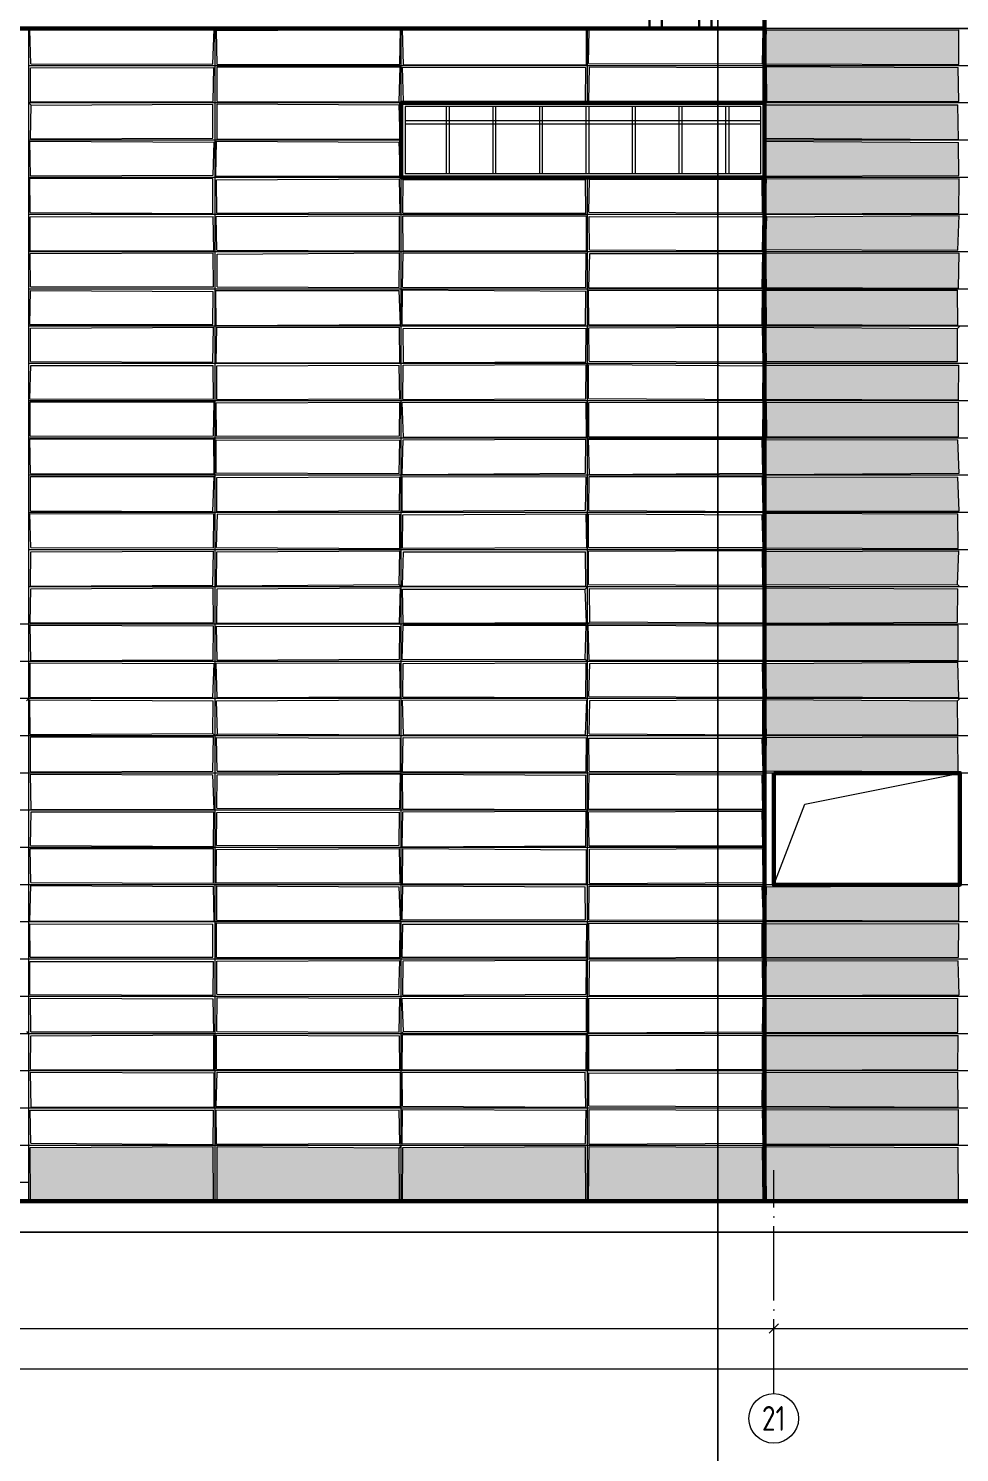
# Model space of a CAD drawing. Extents: x -50000 to 1632000, y -47600 to 308800.
# Drawn here: x 95987 to 125987, y 212900 to 258800 of the extents above; entities that cross this region are included whole.
import ezdxf
from ezdxf.enums import TextEntityAlignment as Align

# ---------------------------------------------------------------- set-up
doc = ezdxf.new("R2010")
doc.units = 0
doc.header["$MEASUREMENT"] = 0
doc.linetypes.add('ACAD_ISO04W100', pattern=[30, 24, -3, 0, -3])
doc.layers.get('Defpoints').update_dxf_attribs({"color": 6})
doc.layers.add('1', color=7, linetype='Continuous')
doc.styles.get("Standard").update_dxf_attribs({"font": 'isocpeur.ttf'})
doc.dimstyles.get("Standard").update_dxf_attribs({"dimscale": 200, "dimtxt": 2.5, "dimasz": 1.5, "dimexe": 1.5, "dimexo": 5, "dimgap": 1, "dimtad": 1, "dimtoh": 1, "dimdec": 0, "dimrnd": 10, "dimzin": 0, "dimtxsty": 'Standard', "dimblk": 'OBLIQUE', "dimcen": 1, "dimdle": 1.5, "dimclrd": 256, "dimclre": 256, "dimclrt": 256, "dimadec": 0, "dimazin": 0, "dimtfac": 1, "dimtdec": 0, "dimtix": 1, "dimtmove": 0, "dimatfit": 3, "dimldrblk": 'NONE', "dimfxl": 1, "dimtolj": 1, "dimtzin": 0, "dimlwd": 18, "dimlwe": 18, "dimarcsym": 1})

# ---------------------------------------------------------------- blocks, each defined once
blk = doc.blocks.new('_Oblique')
at = {"color": 0, "linetype": 'ByBlock', "lineweight": -2}
blk.add_line((-0.5, -0.5), (0.5, 0.5), dxfattribs=at)
blk = doc.blocks.new('*D4')
at = {"layer": '1', "linetype": 'Continuous', "lineweight": 18, "transparency": 16777216}
blk.add_line((-300, 215600), (402300, 215600), dxfattribs=at)
at = {"layer": 'Defpoints', "color": 0, "linetype": 'Continuous', "transparency": 16777216}
for p in [(0, 220000), (402000, 220000), (402000, 215600)]:
    blk.add_point(p, dxfattribs=at)
at = {"layer": '1', "linetype": 'Continuous', "lineweight": 18, "transparency": 16777216, "xscale": 300, "yscale": 300, "zscale": 300, "rotation": 180}
blk.add_blockref('_Oblique', (0, 215600), dxfattribs=at)
at = {"layer": '1', "linetype": 'Continuous', "lineweight": 18, "transparency": 16777216, "xscale": 300, "yscale": 300, "zscale": 300}
blk.add_blockref('_Oblique', (402000, 215600), dxfattribs=at)
at = {"layer": '1', "linetype": 'Continuous', "lineweight": 18, "transparency": 16777216, "insert": (201000, 216050), "char_height": 500, "attachment_point": 5}
blk.add_mtext('\\A1;402000', dxfattribs=at)
blk = doc.blocks.new('_None')
blk = doc.blocks.new('*D8')
at = {"layer": '1', "linetype": 'Continuous', "lineweight": 18, "transparency": 16777216}
blk.add_line((50700, 216900), (120300, 216900), dxfattribs=at)
at = {"layer": 'Defpoints', "color": 0, "linetype": 'Continuous', "transparency": 16777216}
for p in [(51000, 220000), (120000, 220000), (120000, 216900)]:
    blk.add_point(p, dxfattribs=at)
at = {"layer": '1', "linetype": 'Continuous', "lineweight": 18, "transparency": 16777216, "xscale": 300, "yscale": 300, "zscale": 300, "rotation": 180}
blk.add_blockref('_Oblique', (51000, 216900), dxfattribs=at)
at = {"layer": '1', "linetype": 'Continuous', "lineweight": 18, "transparency": 16777216, "xscale": 300, "yscale": 300, "zscale": 300}
blk.add_blockref('_Oblique', (120000, 216900), dxfattribs=at)
at = {"layer": '1', "linetype": 'Continuous', "lineweight": 18, "transparency": 16777216, "insert": (85500, 217350), "char_height": 500, "attachment_point": 5}
blk.add_mtext('\\A1;69000*', dxfattribs=at)
blk = doc.blocks.new('*D9')
at = {"layer": '1', "linetype": 'Continuous', "lineweight": 18, "transparency": 16777216}
blk.add_line((119700, 216900), (144300, 216900), dxfattribs=at)
at = {"layer": 'Defpoints', "color": 0, "linetype": 'Continuous', "transparency": 16777216}
for p in [(120000, 220000), (144000, 220000), (144000, 216900)]:
    blk.add_point(p, dxfattribs=at)
at = {"layer": '1', "linetype": 'Continuous', "lineweight": 18, "transparency": 16777216, "xscale": 300, "yscale": 300, "zscale": 300, "rotation": 180}
blk.add_blockref('_Oblique', (120000, 216900), dxfattribs=at)
at = {"layer": '1', "linetype": 'Continuous', "lineweight": 18, "transparency": 16777216, "xscale": 300, "yscale": 300, "zscale": 300}
blk.add_blockref('_Oblique', (144000, 216900), dxfattribs=at)
at = {"layer": '1', "linetype": 'Continuous', "lineweight": 18, "transparency": 16777216, "insert": (132000, 217350), "char_height": 500, "attachment_point": 5}
blk.add_mtext('\\A1;24000', dxfattribs=at)

msp = doc.modelspace()

# ---------------------------------------------------------------- hatches: boundary and pattern name
at = {"layer": '1', "linetype": 'Continuous'}
h = msp.add_hatch(color=251, dxfattribs=at)
h.dxf.hatch_style = 1
h.paths.add_polyline_path([(125966.2, 258759.8), (119766.6, 258750.1), (119729.2, 257655.9), (125966.2, 257643.9)])
h = msp.add_hatch(color=251, dxfattribs=at)
h.dxf.hatch_style = 1
h.paths.add_polyline_path([(125945.1, 257541.4), (119771.8, 257571.9), (119773.8, 256442.8), (125965.3, 256446.7)])
h = msp.add_hatch(color=251, dxfattribs=at)
h.dxf.hatch_style = 1
h.paths.add_polyline_path([(125928.6, 256341.1), (119739.4, 256341.8), (119730.4, 255263.6), (125950.1, 255226)])
h = msp.add_hatch(color=251, dxfattribs=at)
h.dxf.hatch_style = 1
h.paths.add_polyline_path([(125953.6, 255126.7), (119725.8, 255165.6), (119749.5, 254034.7), (125962.3, 254063.7)])
h = msp.add_hatch(color=251, dxfattribs=at)
h.dxf.hatch_style = 1
h.paths.add_polyline_path([(125972.8, 253965.3), (119766.5, 253952.6), (119728.1, 252830.2), (125970.1, 252843.6)])
h = msp.add_hatch(color=251, dxfattribs=at)
h.dxf.hatch_style = 1
h.paths.add_polyline_path([(125972.5, 252770.1), (119773.9, 252727.6), (119741, 251674.2), (125930, 251653.7)])
h = msp.add_hatch(color=251, dxfattribs=at)
h.dxf.hatch_style = 1
h.paths.add_polyline_path([(125972.7, 251557), (119747.7, 251568.3), (119768.9, 250449.6), (125958.4, 250430.4)])
h = msp.add_hatch(color=251, dxfattribs=at)
h.dxf.hatch_style = 1
h.paths.add_polyline_path([(125927, 250361.9), (119753.6, 250362.2), (119770.4, 249254.6), (125929.3, 249241.2)])
h = msp.add_hatch(color=251, dxfattribs=at)
h.dxf.hatch_style = 1
h.paths.add_polyline_path([(125927.6, 249125.3), (119744.9, 249174.6), (119764.4, 248068.8), (125925.8, 248065.1)])
h = msp.add_hatch(color=251, dxfattribs=at)
h.dxf.hatch_style = 1
h.paths.add_polyline_path([(125970.4, 247952.9), (119751.6, 247950.8), (119726.4, 246854.8), (125950.7, 246834.8)])
h = msp.add_hatch(color=251, dxfattribs=at)
h.dxf.hatch_style = 1
h.paths.add_polyline_path([(125952.9, 246754.2), (119767.4, 246742.5), (119774.8, 245638.2), (125960, 245640.7)])
h = msp.add_hatch(color=251, dxfattribs=at)
h.dxf.hatch_style = 1
h.paths.add_polyline_path([(125930.4, 245536.3), (119725.7, 245550.7), (119751.7, 244428.3), (125973.4, 244470.2)])
h = msp.add_hatch(color=251, dxfattribs=at)
h.dxf.hatch_style = 1
h.paths.add_polyline_path([(125933.4, 244338), (119747.8, 244352.6), (119728.8, 243247.2), (125973.6, 243257.4)])
h = msp.add_hatch(color=251, dxfattribs=at)
h.dxf.hatch_style = 1
h.paths.add_polyline_path([(125933, 243154.4), (119755.6, 243173.4), (119754.5, 242058.3), (125945.3, 242033.4)])
h = msp.add_hatch(color=251, dxfattribs=at)
h.dxf.hatch_style = 1
h.paths.add_polyline_path([(125970, 241964.7), (119760, 241945.9), (119732.3, 240866), (125927.8, 240874)])
h = msp.add_hatch(color=251, dxfattribs=at)
h.dxf.hatch_style = 1
h.paths.add_polyline_path([(125935.5, 240735.6), (119738.2, 240767.6), (119735.3, 239629), (125927, 239660)])
h = msp.add_hatch(color=251, dxfattribs=at)
h.dxf.hatch_style = 1
h.paths.add_polyline_path([(125943.4, 239571.4), (119728.7, 239573.3), (119754.5, 238425.3), (125945.5, 238442.8)])
h = msp.add_hatch(color=251, dxfattribs=at)
h.dxf.hatch_style = 1
h.paths.add_polyline_path([(125935.6, 238373.9), (119749.4, 238337.1), (119764, 237258), (125969.4, 237236.1)])
h = msp.add_hatch(color=251, dxfattribs=at)
h.dxf.hatch_style = 1
h.paths.add_polyline_path([(125925.4, 237129.6), (119733.8, 237170.5), (119771.8, 236044.9), (125934.3, 236037.9)])
h = msp.add_hatch(color=251, dxfattribs=at)
h.dxf.hatch_style = 1
h.paths.add_polyline_path([(125930.2, 235964.2), (119762.8, 235951.8), (119750, 234869.5), (125947, 234852.6)])
h = msp.add_hatch(color=251, dxfattribs=at)
h.dxf.hatch_style = 1
h.paths.add_polyline_path([(125964.1, 231169.6), (119768.6, 231132.5), (119751.6, 230058.2), (125961, 230036.5)])
h = msp.add_hatch(color=251, dxfattribs=at)
h.dxf.hatch_style = 1
h.paths.add_polyline_path([(125969.6, 229954.9), (119730, 229942.6), (119727.8, 228860.9), (125952.7, 228869.1)])
h = msp.add_hatch(color=251, dxfattribs=at)
h.dxf.hatch_style = 1
h.paths.add_polyline_path([(125942.7, 228748.4), (119765.9, 228761), (119733.9, 227634), (125974.4, 227652.8)])
h = msp.add_hatch(color=251, dxfattribs=at)
h.dxf.hatch_style = 1
h.paths.add_polyline_path([(125934.4, 227543.3), (119740.4, 227532.1), (119735.3, 226435.2), (125932.9, 226452.3)])
h = msp.add_hatch(color=251, dxfattribs=at)
h.dxf.hatch_style = 1
h.paths.add_polyline_path([(125945.8, 226338.2), (119749.5, 226340.9), (119760.5, 225227.3), (125931.5, 225248)])
h = msp.add_hatch(color=251, dxfattribs=at)
h.dxf.hatch_style = 1
h.paths.add_polyline_path([(125929.7, 225155.3), (119734.2, 225146.3), (119751.3, 224063.6), (125944.6, 224032.5)])
h = msp.add_hatch(color=251, dxfattribs=at)
h.dxf.hatch_style = 1
h.paths.add_polyline_path([(125959.6, 223956.7), (119752.4, 223943.5), (119746.3, 222837.3), (125951, 222835.9)])
h = msp.add_hatch(color=251, dxfattribs=at)
h.dxf.hatch_style = 1
h.paths.add_polyline_path([(101939.5, 222763.8), (96035.8, 222732.9), (96054.3, 221060.1), (101952.8, 221051.3)])
h = msp.add_hatch(color=251, dxfattribs=at)
h.dxf.hatch_style = 1
h.paths.add_polyline_path([(107928.4, 222726.1), (102062.7, 222762.7), (102062.6, 221038.7), (107943.5, 221071)])
h = msp.add_hatch(color=251, dxfattribs=at)
h.dxf.hatch_style = 1
h.paths.add_polyline_path([(113933.5, 222762.2), (108047.5, 222734.5), (108044.1, 221034.1), (113950.7, 221056.2)])
h = msp.add_hatch(color=251, dxfattribs=at)
h.dxf.hatch_style = 1
h.paths.add_polyline_path([(119643.5, 222738), (114053.1, 222764.6), (114036.8, 221056.5), (119663.2, 221030)])
h = msp.add_hatch(color=251, dxfattribs=at)
h.dxf.hatch_style = 1
h.paths.add_polyline_path([(125942.7, 222735.4), (119742.9, 222767.5), (119763, 221062.5), (125953.5, 221040.4)])

# ---------------------------------------------------------------- linework, layer by layer
at = {"layer": '1', "linetype": 'Continuous', "lineweight": 35}
for p, q in [((116000, 280000), (116000, 258800)), ((118000, 280000), (118000, 258800)), ((116400, 258800), (116400, 267100.3)), ((117600, 258800), (117600, 267100.3))]:
    msp.add_line(p, q, dxfattribs=at)
at = {"layer": '1', "color": 8, "linetype": 'Continuous', "lineweight": 13}
for p, q in [((119700, 276200), (119700, 234800)), ((168000, 258800), (96000, 258800)), ((96000, 221000), (96000, 258800)), ((102000, 221000), (102000, 258800)), ((108000, 221000), (108000, 258800)), ((114000, 256400), (114000, 258800)), ((168000, 257600), (96000, 257600)), ((168000, 256400), (96000, 256400)), ((108000, 255200), (96000, 255200)), ((144300, 255200), (119700, 255200)), ((168000, 254000), (96000, 254000)), ((114000, 221000), (114000, 254000)), ((221672.3, 252800), (96000, 252800)), ((221668.6, 251600), (96000, 251600)), ((221672.2, 250400), (96000, 250400)), ((174000, 249200), (96000, 249200)), ((221665.3, 248000), (96000, 248000)), ((221663.8, 246800), (96000, 246800)), ((221666.6, 245600), (96000, 245600)), ((174000, 244400), (96000, 244400)), ((221680.6, 243200), (96000, 243200)), ((221667, 242000), (96000, 242000)), ((221685.6, 240800), (96000, 240800)), ((174000, 239600), (57000, 239600)), ((221674.9, 238400), (57000, 238400)), ((221678.1, 237200), (57000, 237200)), ((221670.9, 236000), (57000, 236000)), ((174000, 234800), (57000, 234800)), ((119700, 233600), (57000, 233600)), ((119700, 232400), (57000, 232400)), ((180000, 231200), (51000, 231200)), ((119700, 231200), (119700, 221000)), ((144300, 230000), (51000, 230000)), ((180000, 228800), (87000, 228800)), ((144300, 227600), (87000, 227600)), ((180000, 226400), (87000, 226400)), ((180000, 225200), (87000, 225200)), ((180000, 224000), (87000, 224000)), ((180000, 222800), (51000, 222800)), ((96000, 221600), (51000, 221600)), ((51000, 221000), (180000, 221000))]:
    msp.add_line(p, q, dxfattribs=at)
at = {"layer": '1', "color": 8, "linetype": 'Continuous', "lineweight": 9}
for p, q in [((96030.4, 258761.3), (101965.1, 258774.7)), ((96066.6, 257657), (96030.4, 258761.3)), ((101927.4, 257646.2), (101965.1, 258774.7)), ((102042.1, 258733), (107974.1, 258771.5)), ((102071.3, 257640), (102042.1, 258733)), ((107955.6, 257651), (107974.1, 258771.5)), ((108042.9, 258770.1), (113962.7, 258769)), ((108072.7, 257625.8), (108042.9, 258770.1)), ((113967.6, 257642.5), (113962.7, 258769)), ((114033.6, 257668.1), (114058.5, 258756)), ((114058.5, 258756), (119662.8, 258765.9)), ((119634.6, 257658.9), (119662.8, 258765.9)), ((96047.4, 256436), (96056.4, 257532.1)), ((96056.4, 257532.1), (101962.4, 257541.9)), ((96066.6, 257657), (101927.4, 257646.2)), ((101939.8, 256448.8), (101962.4, 257541.9)), ((102062, 257560.9), (107964.9, 257561.9)), ((102071.2, 256445.3), (102062, 257560.9)), ((102071.3, 257640), (107955.6, 257651)), ((107926.9, 256437.3), (107964.9, 257561.9)), ((108040.1, 257554.1), (113942.8, 257545.4)), ((108066.6, 256452.5), (108040.1, 257554.1)), ((108072.7, 257625.8), (113967.6, 257642.5)), ((113937.7, 256467.8), (113942.8, 257545.4)), ((114033.6, 257668.1), (119634.6, 257658.9)), ((114044.5, 256459.2), (114067.3, 257561.6)), ((114067.3, 257561.6), (119659.1, 257546.5)), ((119671.6, 256440.2), (119659.1, 257546.5)), ((96000, 256400), (96074.3, 256325.8)), ((96047.4, 256436), (101939.8, 256448.8)), ((96054.9, 255248.1), (96074.3, 256325.8)), ((96074.3, 256325.8), (101928.4, 256358.4)), ((101931.1, 255260), (101928.4, 256358.4)), ((102064.9, 255234.8), (102066.8, 256370.4)), ((102066.8, 256370.4), (107927, 256337.5)), ((102071.2, 256445.3), (107926.9, 256437.3)), ((107965.5, 255237.9), (107927, 256337.5)), ((108066.6, 256452.5), (113937.7, 256467.8)), ((114044.5, 256459.2), (119671.6, 256440.2)), ((96054.9, 255248.1), (101931.1, 255260)), ((102064.9, 255234.8), (107965.5, 255237.9)), ((96031.3, 255169.9), (101971.5, 255140.1)), ((96055.3, 254053.6), (96031.3, 255169.9)), ((101938.2, 254068.4), (101971.5, 255140.1)), ((102028.1, 254055.7), (102042.7, 255163.3)), ((102042.7, 255163.3), (107933.2, 255140.2)), ((107970.2, 254044), (107933.2, 255140.2)), ((96026.9, 253972.7), (101927.8, 253968.1)), ((96039.5, 252867), (96026.9, 253972.7)), ((96055.3, 254053.6), (101938.2, 254068.4)), ((101931.9, 252841.2), (101927.8, 253968.1)), ((102028.1, 254055.7), (107970.2, 254044)), ((102042.8, 253926.1), (107944.2, 253950.3)), ((102058.2, 252852.5), (102042.8, 253926.1)), ((107963.7, 252873.6), (107944.2, 253950.3)), ((108047.7, 252861), (108055.7, 253932.9)), ((108055.7, 253932.9), (113931.1, 253932.4)), ((113945.6, 252849.3), (113931.1, 253932.4)), ((114041.9, 252875), (114069.6, 253936.6)), ((114069.6, 253936.6), (119630.7, 253943.3)), ((119641.8, 252855.9), (119630.7, 253943.3)), ((96039.5, 252867), (101931.9, 252841.2)), ((96041.8, 252725.5), (101939.3, 252741.6)), ((96044.4, 251638.3), (96041.8, 252725.5)), ((101961.2, 251640.6), (101939.3, 252741.6)), ((102033.4, 252738), (107937.7, 252765.7)), ((102052, 251655.3), (102033.4, 252738)), ((102058.2, 252852.5), (107963.7, 252873.6)), ((107937.6, 251629.9), (107937.7, 252765.7)), ((108047.7, 252861), (113945.6, 252849.3)), ((108052.8, 252762.6), (113968.9, 252758.6)), ((108065.4, 251638), (108052.8, 252762.6)), ((113970.3, 251646.3), (113968.9, 252758.6)), ((114041.9, 252875), (119641.8, 252855.9)), ((114054.4, 252740.6), (119655.9, 252732.7)), ((114059.6, 251668.6), (114054.4, 252740.6)), ((119644.1, 251647.3), (119655.9, 252732.7)), ((119700, 252800), (119773.9, 252727.6)), ((96044.4, 251638.3), (101961.2, 251640.6)), ((96045.4, 251551.2), (101938.8, 251564.6)), ((96055.5, 250470.6), (96045.4, 251551.2)), ((101948.2, 250474.3), (101938.8, 251564.6)), ((102052, 251655.3), (107937.6, 251629.9)), ((102067.6, 251526.4), (107943, 251569.4)), ((107929.6, 250445.9), (107943, 251569.4)), ((108043.6, 250461), (108064.3, 251571.1)), ((108064.3, 251571.1), (113959.9, 251561.3)), ((108065.4, 251638), (113970.3, 251646.3)), ((113941.5, 250455.5), (113959.9, 251561.3)), ((114043.4, 250444.4), (114071.9, 251551.5)), ((114059.6, 251668.6), (119644.1, 251647.3)), ((114071.9, 251551.5), (119648.5, 251549.7)), ((119631.9, 250447), (119648.5, 251549.7)), ((102063, 250469.7), (102067.6, 251526.4)), ((96033.3, 249260.6), (96046.7, 250353.6)), ((96046.7, 250353.6), (101941, 250325.6)), ((96055.5, 250470.6), (101948.2, 250474.3)), ((101931.5, 249262), (101941, 250325.6)), ((102028.7, 250351.4), (107936.4, 250352.2)), ((102032, 249226.4), (102028.7, 250351.4)), ((102063, 250469.7), (107929.6, 250445.9)), ((107974.6, 249259.4), (107936.4, 250352.2)), ((108030.4, 249263.1), (108039.7, 250374)), ((108039.7, 250374), (113943.3, 250334.9)), ((108043.6, 250461), (113941.5, 250455.5)), ((113934.9, 249250.3), (113943.3, 250334.9)), ((114031.5, 250366), (119643.6, 250357.8)), ((114038.1, 249245.9), (114031.5, 250366)), ((114043.4, 250444.4), (119631.9, 250447)), ((119633.3, 249243.6), (119643.6, 250357.8)), ((96033.3, 249260.6), (101931.5, 249262)), ((102032, 249226.4), (107974.6, 249259.4)), ((108030.4, 249263.1), (113934.9, 249250.3)), ((114038.1, 249245.9), (119633.3, 249243.6)), ((96048.5, 249145.2), (101953.5, 249171.3)), ((96051.2, 248061.8), (96048.5, 249145.2)), ((101930, 248039.8), (101953.5, 249171.3)), ((102030.7, 248032.5), (102051.5, 249172.3)), ((102051.5, 249172.3), (107946.6, 249161)), ((107955.4, 248027), (107946.6, 249161)), ((108059.2, 249125.7), (113953.8, 249136.8)), ((108067, 248029), (108059.2, 249125.7)), ((113944.9, 248057.7), (113953.8, 249136.8)), ((114038.1, 249151.9), (119637.7, 249174.5)), ((114059.1, 248074.6), (114038.1, 249151.9)), ((119663.7, 248052.3), (119637.7, 249174.5)), ((96027, 246860.9), (96058.1, 247934)), ((96051.2, 248061.8), (101930, 248039.8)), ((96058.1, 247934), (101936.5, 247941.6)), ((101953, 246847.4), (101936.5, 247941.6)), ((102030.7, 248032.5), (107955.4, 248027)), ((102056.2, 246845.4), (102058.1, 247928.7)), ((102058.1, 247928.7), (107932.4, 247951.5)), ((107951.4, 246858.4), (107932.4, 247951.5)), ((108054.5, 246836.9), (108062.2, 247948.8)), ((108062.2, 247948.8), (113954.7, 247967.7)), ((108067, 248029), (113944.9, 248057.7)), ((113943.8, 246868), (113954.7, 247967.7)), ((114027, 246870.4), (114036.3, 247973.9)), ((114036.3, 247973.9), (119659.5, 247928.5)), ((114059.1, 248074.6), (119663.7, 248052.3)), ((119651, 246841.5), (119659.5, 247928.5)), ((96027, 246860.9), (101953, 246847.4)), ((96044.6, 246766.8), (101974.4, 246767.8)), ((96046, 245664.3), (96044.6, 246766.8)), ((101948.3, 245667.8), (101974.4, 246767.8)), ((102032.2, 246735.9), (107950.2, 246758.9)), ((102046.1, 245654.2), (102032.2, 246735.9)), ((102056.2, 246845.4), (107951.4, 246858.4)), ((107945.7, 245672.1), (107950.2, 246758.9)), ((108027.5, 246744.3), (113960.5, 246751.8)), ((108067.1, 245631.1), (108027.5, 246744.3)), ((108054.5, 246836.9), (113943.8, 246868)), ((113962.6, 245635.8), (113960.5, 246751.8)), ((114027, 246870.4), (119651, 246841.5)), ((114039.4, 245641.2), (114047, 246746.9)), ((114047, 246746.9), (119662.7, 246754.5)), ((119652.2, 245648.6), (119662.7, 246754.5)), ((96026, 245558.3), (101955.5, 245569.8)), ((96046, 245664.3), (101948.3, 245667.8)), ((101966.5, 244446), (101955.5, 245569.8)), ((102046.1, 245654.2), (107945.7, 245672.1)), ((108067.1, 245631.1), (113962.6, 245635.8)), ((114036, 245562.1), (119632.5, 245566.3)), ((114039.4, 245641.2), (119652.2, 245648.6)), ((119651.2, 244470.5), (119632.5, 245566.3)), ((96054.9, 244457.3), (96026, 245558.3)), ((102029.4, 245538.8), (107956.1, 245525.9)), ((102035.8, 244474.6), (102029.4, 245538.8)), ((107934.5, 244452.1), (107956.1, 245525.9)), ((108031.1, 244426.7), (108057.3, 245542.4)), ((108057.3, 245542.4), (113945.8, 245558.5)), ((113939.4, 244467.4), (113945.8, 245558.5)), ((114062.9, 244425.6), (114036, 245562.1)), ((96051.4, 243247.5), (96055.2, 244364.3)), ((96054.9, 244457.3), (101966.5, 244446)), ((96055.2, 244364.3), (101966.8, 244358.8)), ((101925.5, 243226.2), (101966.8, 244358.8)), ((102035.8, 244474.6), (107934.5, 244452.1)), ((102056.7, 244330.2), (107955.3, 244347.1)), ((102060.6, 243231.3), (102056.7, 244330.2)), ((107946.8, 243258.7), (107955.3, 244347.1)), ((108030.7, 244358.9), (113955.1, 244351.3)), ((108032.1, 243243.2), (108030.7, 244358.9)), ((108031.1, 244426.7), (113939.4, 244467.4)), ((113938.7, 243271.1), (113955.1, 244351.3)), ((114045.7, 243258.3), (114057.2, 244357.5)), ((114057.2, 244357.5), (119641.9, 244364.6)), ((114062.9, 244425.6), (119651.2, 244470.5)), ((119658.1, 243229.8), (119641.9, 244364.6)), ((108032.1, 243243.2), (113938.7, 243271.1)), ((96031, 243172.1), (101960.9, 243159.3)), ((96064.3, 242070.9), (96031, 243172.1)), ((96051.4, 243247.5), (101925.5, 243226.2)), ((101950, 242058.1), (101960.9, 243159.3)), ((102040.7, 242072.9), (102073.2, 243155.5)), ((102060.6, 243231.3), (107946.8, 243258.7)), ((102073.2, 243155.5), (107948.7, 243147.2)), ((107955.4, 242036.3), (107948.7, 243147.2)), ((108035.7, 242049), (108047.8, 243126.7)), ((108047.8, 243126.7), (113958.6, 243161.2)), ((113974.5, 242068.5), (113958.6, 243161.2)), ((114029.3, 243159.4), (119630.9, 243128.7)), ((114035.1, 242070.8), (114029.3, 243159.4)), ((114045.7, 243258.3), (119658.1, 243229.8)), ((119663.9, 242065.6), (119630.9, 243128.7)), ((96053.5, 240826.8), (96059.2, 241928.7)), ((96059.2, 241928.7), (101953.8, 241951)), ((96064.3, 242070.9), (101950, 242058.1)), ((101932.2, 240851.5), (101953.8, 241951)), ((102040.7, 242072.9), (107955.4, 242036.3)), ((102044.5, 240840.5), (102054.4, 241925.9)), ((102054.4, 241925.9), (107952.4, 241964.1)), ((107928.9, 240875), (107952.4, 241964.1)), ((108035.7, 242049), (113974.5, 242068.5)), ((108039.3, 240838), (108074.9, 241934.5)), ((108074.9, 241934.5), (113937.5, 241928.5)), ((113942.2, 240825.1), (113937.5, 241928.5)), ((114035.1, 242070.8), (119663.9, 242065.6)), ((114035.1, 240874.5), (114036.6, 241956.4)), ((114036.6, 241956.4), (119637.2, 241969.7)), ((119649.6, 240860), (119637.2, 241969.7)), ((96040.4, 239644.5), (96066.8, 240741)), ((96053.5, 240826.8), (101932.2, 240851.5)), ((96066.8, 240741), (101933.8, 240769)), ((101951.1, 239656.6), (101933.8, 240769)), ((102044.5, 240840.5), (107928.9, 240875)), ((102054, 239629.5), (102063.8, 240742.3)), ((102063.8, 240742.3), (107971.6, 240768.1)), ((108000, 240800), (107928.9, 240875)), ((107939.8, 239626.6), (107971.6, 240768.1)), ((108035.2, 240728.2), (113929.6, 240727.8)), ((108056.8, 239630.9), (108035.2, 240728.2)), ((108039.3, 240838), (113942.2, 240825.1)), ((114000, 240800), (113929.6, 240727.8)), ((113965.9, 239653.8), (113929.6, 240727.8)), ((114035.1, 240874.5), (119649.6, 240860)), ((114068.5, 240747.3), (119657.4, 240734.7)), ((114070.3, 239672.6), (114068.5, 240747.3)), ((119667.7, 239644.6), (119657.4, 240734.7)), ((96040.4, 239644.5), (101951.1, 239656.6)), ((102054, 239629.5), (107939.8, 239626.6)), ((108056.8, 239630.9), (113965.9, 239653.8)), ((114000, 239600), (114070.3, 239672.6)), ((114070.3, 239672.6), (119667.7, 239644.6)), ((96036, 239568.5), (101945.5, 239546)), ((96058.4, 238432.2), (96036, 239568.5)), ((101937.2, 238451.3), (101945.5, 239546)), ((102049.1, 239530.7), (107950.5, 239527.5)), ((102065.6, 238435.3), (102049.1, 239530.7)), ((107947.3, 238470.4), (107950.5, 239527.5)), ((108033.4, 238465), (108064.8, 239562.7)), ((108064.8, 239562.7), (113961.6, 239569.2)), ((113927.7, 238473.8), (113961.6, 239569.2)), ((114026, 239571.3), (119668.6, 239543.1)), ((114049.6, 238436.1), (114026, 239571.3)), ((119666.4, 238732.2), (119668.6, 239543.1)), ((119662.7, 238453.8), (119667.9, 238843.8)), ((96037.5, 237248.1), (96045.9, 238355.6)), ((96045.9, 238355.6), (101973.9, 238327.4)), ((96058.4, 238432.2), (101937.2, 238451.3)), ((101928.3, 237234.8), (101973.9, 238327.4)), ((102029.4, 238343.3), (107955.4, 238353.4)), ((102064.5, 237238.7), (102029.4, 238343.3)), ((102065.6, 238435.3), (107947.3, 238470.4)), ((107970, 237259), (107955.4, 238353.4)), ((108033.4, 238465), (113927.7, 238473.8)), ((108044.6, 237258.8), (108060.7, 238336.5)), ((108060.7, 238336.5), (113957.1, 238348.8)), ((114000, 238400), (113927.7, 238473.8)), ((113945.9, 237240.9), (113957.1, 238348.8)), ((114047.2, 237266.4), (114070.9, 238335)), ((114049.6, 238436.1), (119662.7, 238453.8)), ((114070.9, 238335), (119638.6, 238343.2)), ((119658.7, 237251.6), (119638.6, 238343.2)), ((96000, 237200), (95926.7, 237127.2)), ((96030.9, 237158.6), (101936.6, 237133.9)), ((96036.2, 236038.8), (96030.9, 237158.6)), ((96037.5, 237248.1), (101928.3, 237234.8)), ((101926.8, 236074.6), (101936.6, 237133.9)), ((102044.9, 237128.8), (107939.8, 237160.8)), ((102073.7, 236068.7), (102044.9, 237128.8)), ((102064.5, 237238.7), (107970, 237259)), ((107938.5, 236034.9), (107939.8, 237160.8)), ((108039.5, 237155.1), (113974.7, 237157)), ((108065.7, 236028.3), (108039.5, 237155.1)), ((108044.6, 237258.8), (113945.9, 237240.9)), ((113940.4, 236043.9), (113974.7, 237157)), ((114047.2, 237266.4), (119658.7, 237251.6)), ((114054.6, 236063.9), (114070.3, 237135.9)), ((114070.3, 237135.9), (119644.6, 237159.7)), ((119649.3, 236038), (119644.6, 237159.7)), ((96036.2, 236038.8), (101926.8, 236074.6)), ((96051.4, 235964.7), (101943.3, 235968.4)), ((96053.8, 234839.5), (96051.4, 235964.7)), ((102000, 236000), (101926.8, 236074.6)), ((101929.8, 234858), (101943.3, 235968.4)), ((102000, 236000), (102073.7, 236068.7)), ((102046.5, 235951.9), (107971.5, 235927.9)), ((102062.3, 234862.7), (102046.5, 235951.9)), ((102073.7, 236068.7), (107938.5, 236034.9)), ((107970.7, 234862.1), (107971.5, 235927.9)), ((108038.8, 234837.4), (108058.1, 235949.9)), ((108058.1, 235949.9), (113964.3, 235936.9)), ((108065.7, 236028.3), (113940.4, 236043.9)), ((113952.2, 234846.4), (113964.3, 235936.9)), ((114042.8, 235926.3), (119630.6, 235926.3)), ((114057.1, 234864.7), (114042.8, 235926.3)), ((114054.6, 236063.9), (119649.3, 236038)), ((119700, 236000), (119630.6, 235926.3)), ((119656.4, 234855.9), (119630.6, 235926.3)), ((96053.8, 234839.5), (101929.8, 234858)), ((96055.4, 234764.4), (101926.9, 234743.6)), ((96073.3, 233625.7), (96055.4, 234764.4)), ((101970.3, 233632.5), (101926.9, 234743.6)), ((102057.7, 233671.8), (102065.1, 234746.6)), ((102062.3, 234862.7), (107970.7, 234862.1)), ((102065.1, 234746.6), (107969.2, 234771.3)), ((107955.1, 233655.5), (107969.2, 234771.3)), ((108038.8, 234837.4), (113952.2, 234846.4)), ((108038.9, 234765.3), (113945.6, 234727.9)), ((108046.5, 233648.6), (108038.9, 234765.3)), ((113946.2, 233627.5), (113945.6, 234727.9)), ((114037, 233652), (114052.3, 234766)), ((114052.3, 234766), (119631.1, 234744.3)), ((114057.1, 234864.7), (119656.4, 234855.9)), ((119654, 233632.9), (119631.1, 234744.3)), ((96073.3, 233625.7), (101970.3, 233632.5)), ((102057.7, 233671.8), (107955.1, 233655.5)), ((108046.5, 233648.6), (113946.2, 233627.5)), ((114037, 233652), (119654, 233632.9)), ((96052.2, 232462.4), (96072.5, 233552.5)), ((96072.5, 233552.5), (101955.9, 233546.7)), ((101947, 232434.7), (101955.9, 233546.7)), ((102045.9, 232470.6), (102056.9, 233529.5)), ((102056.9, 233529.5), (107937.3, 233542.6)), ((107934.8, 232473.7), (107937.3, 233542.6)), ((108033.3, 232426), (108044.8, 233545.9)), ((108044.8, 233545.9), (113958.5, 233572.5)), ((113943.3, 232459), (113958.5, 233572.5)), ((114035.8, 233549.3), (119631.7, 233573.8)), ((114055.1, 232456.8), (114035.8, 233549.3)), ((119654.9, 232452.8), (119631.7, 233573.8)), ((96039, 232369.8), (101952.4, 232365.7)), ((96058, 231269.2), (96039, 232369.8)), ((96052.2, 232462.4), (101947, 232434.7)), ((101945.5, 231250.1), (101952.4, 232365.7)), ((102039.2, 231260.1), (102045.7, 232338.5)), ((102045.7, 232338.5), (107940.9, 232369.2)), ((102045.9, 232470.6), (107934.8, 232473.7)), ((107961.4, 231267.6), (107940.9, 232369.2)), ((108033.3, 232426), (113943.3, 232459)), ((108035.9, 231233.1), (108051.9, 232363.6)), ((108051.9, 232363.6), (113963, 232327.7)), ((113967.9, 231233.6), (113963, 232327.7)), ((114055.1, 232456.8), (119654.9, 232452.8)), ((114064, 232348.7), (119648.1, 232371)), ((114068.5, 231244.4), (114064, 232348.7)), ((119665.3, 231272.6), (119648.1, 232371)), ((96034, 230025.1), (96060.8, 231173.3)), ((96058, 231269.2), (101945.5, 231250.1)), ((96060.8, 231173.3), (101944.9, 231145.1)), ((101969.8, 230028.8), (101944.9, 231145.1)), ((102039.2, 231260.1), (107961.4, 231267.6)), ((102052.1, 231161), (107933.9, 231128.9)), ((102057.4, 230046.8), (102052.1, 231161)), ((107974.7, 230056.8), (107933.9, 231128.9)), ((108030.7, 230065), (108052.1, 231164.1)), ((108035.9, 231233.1), (113967.9, 231233.6)), ((108052.1, 231164.1), (113926.7, 231132.3)), ((113938.6, 230066), (113926.7, 231132.3)), ((114047.5, 230065.4), (114056.9, 231149.9)), ((114056.9, 231149.9), (119631.2, 231152.3)), ((114068.5, 231244.4), (119665.3, 231272.6)), ((119668.2, 230056.4), (119631.2, 231152.3)), ((96034, 230025.1), (101969.8, 230028.8)), ((102042.7, 228858.4), (102043, 229972.7)), ((102043, 229972.7), (107959, 229960.7)), ((102057.4, 230046.8), (107974.7, 230056.8)), ((107948.9, 228857.2), (107959, 229960.7)), ((108030.7, 230065), (113938.6, 230066)), ((114046.1, 229966), (119625.2, 229947.2)), ((114057.7, 228841), (114046.1, 229966)), ((114047.5, 230065.4), (119668.2, 230056.4)), ((96032.5, 229945.4), (101925.8, 229935.2)), ((96038.3, 228867), (96032.5, 229945.4)), ((101928.3, 228866.8), (101925.8, 229935.2)), ((108026.6, 228861.3), (108052.4, 229926.5)), ((108052.4, 229926.5), (113974.4, 229928.4)), ((113972.7, 228861.7), (113974.4, 229928.4)), ((119629.9, 228866.6), (119625.2, 229947.2)), ((96032, 227664.1), (96033.8, 228730)), ((96033.8, 228730), (101944.2, 228725.7)), ((96038.3, 228867), (101928.3, 228866.8)), ((101935.5, 227642.1), (101944.2, 228725.7)), ((102042.7, 228858.4), (107948.9, 228857.2)), ((102055.5, 227669.8), (102057.5, 228742.7)), ((102057.5, 228742.7), (107954.6, 228758)), ((107926, 227663.2), (107954.6, 228758)), ((108026.6, 228861.3), (113972.7, 228861.7)), ((108044.8, 227639.4), (108063.5, 228751.2)), ((108063.5, 228751.2), (113967.9, 228772.3)), ((113956.5, 227673.2), (113967.9, 228772.3)), ((114048.8, 227640.9), (114063.1, 228746.4)), ((114057.7, 228841), (119629.9, 228866.6)), ((114063.1, 228746.4), (119637.4, 228756.8)), ((119652.5, 227626.6), (119637.4, 228756.8)), ((102055.5, 227669.8), (107926, 227663.2)), ((108044.8, 227639.4), (113956.5, 227673.2)), ((96032, 227664.1), (101935.5, 227642.1)), ((96053.3, 227541.5), (101942.6, 227526.9)), ((96063.1, 226463.9), (96053.3, 227541.5)), ((101963.7, 226462.7), (101942.6, 227526.9)), ((102056.2, 226470.2), (102069.3, 227571.3)), ((102069.3, 227571.3), (107954.6, 227547.5)), ((107936, 226448.4), (107954.6, 227547.5)), ((108033, 227537.6), (113971.4, 227548.8)), ((108073.8, 226470.4), (108033, 227537.6)), ((113972.3, 226473.6), (113971.4, 227548.8)), ((114043.3, 227547.5), (119665.6, 227538.4)), ((114044.8, 226430.4), (114043.3, 227547.5)), ((114048.8, 227640.9), (119652.5, 227626.6)), ((119633.7, 226458.2), (119665.3, 227538.4)), ((96000, 226400), (95930.5, 226474.8)), ((96052, 225242.8), (96063.9, 226333.3)), ((96063.1, 226463.9), (101963.7, 226462.7)), ((96063.9, 226333.3), (101962.5, 226360.9)), ((101957.2, 225236.1), (101962.5, 226360.9)), ((102047.1, 226348.7), (107940.9, 226332.8)), ((102047.4, 225260.9), (102047.1, 226348.7)), ((102056.2, 226470.2), (107936, 226448.4)), ((107948.3, 225241.1), (107940.9, 226332.8)), ((108000, 226400), (108073.8, 226470.4)), ((108030.4, 225237.8), (108035.2, 226359.7)), ((108035.2, 226359.7), (113971, 226370.8)), ((108073.8, 226470.4), (113972.3, 226473.6)), ((113959.8, 225240.9), (113971, 226370.8)), ((114042.1, 225238.7), (114042.2, 226357.4)), ((114042.2, 226357.4), (119640.1, 226342.1)), ((114044.8, 226430.4), (119633.7, 226458.2)), ((119634, 225251.3), (119640.1, 226342.1)), ((96050.7, 225158.1), (101967.4, 225135.6)), ((96074.3, 224034.3), (96050.7, 225158.1)), ((96052, 225242.8), (101957.2, 225236.1)), ((101965.4, 224032.4), (101967.4, 225135.6)), ((102029.7, 224052.4), (102064.6, 225160.6)), ((102047.4, 225260.9), (107948.3, 225241.1)), ((102064.6, 225160.6), (107974.9, 225153.2)), ((107972.1, 224053.3), (107974.9, 225153.2)), ((108030.4, 225237.8), (113959.8, 225240.9)), ((108030.8, 225152.7), (113928.8, 225163.5)), ((108038.3, 224060.8), (108030.8, 225152.7)), ((113942.3, 224028.8), (113928.8, 225163.5)), ((114038.9, 224069.8), (114040.7, 225137.6)), ((114040.7, 225137.6), (119639.4, 225132.4)), ((114042.1, 225238.7), (119634, 225251.3)), ((119632.6, 224051.2), (119639.4, 225132.4)), ((96074.3, 224034.3), (101965.4, 224032.4)), ((102029.7, 224052.4), (107972.1, 224053.3)), ((108038.3, 224060.8), (113942.3, 224028.8)), ((114038.9, 224069.8), (119632.6, 224051.2)), ((96041, 223938.1), (101951.5, 223933.4)), ((96058.2, 222870), (96041, 223938.1)), ((101942.4, 222825.8), (101951.5, 223933.4)), ((102035.5, 223937.2), (107931.3, 223944.9)), ((102049.7, 222843.6), (102035.5, 223937.2)), ((107955, 222865.2), (107931.3, 223944.9)), ((108030.2, 222844.8), (108036.4, 223952.2)), ((108036.4, 223952.2), (113960.5, 223938.4)), ((113933.3, 222861.4), (113960.5, 223938.4)), ((114048.7, 222834.2), (114049, 223956.1)), ((114049, 223956.1), (119642.8, 223933)), ((119659.5, 222868.8), (119642.8, 223933)), ((96058.2, 222870), (101942.4, 222825.8)), ((102049.7, 222843.6), (107955, 222865.2)), ((108030.2, 222844.8), (113933.3, 222861.4)), ((114048.7, 222834.2), (119659.5, 222868.8))]:
    msp.add_line(p, q, dxfattribs=at)
at = {"layer": '1', "color": 7, "linetype": 'Continuous', "lineweight": 9}
for p, q in [((119729.2, 257655.9), (119766.6, 258750.1)), ((119766.6, 258750.1), (125966.2, 258759.8)), ((125966.2, 257643.9), (125966.2, 258759.8)), ((119729.2, 257655.9), (125966.2, 257643.9)), ((119771.8, 257571.9), (125945.1, 257541.4)), ((119773.8, 256442.8), (119771.8, 257571.9)), ((125965.3, 256446.7), (125945.1, 257541.4)), ((119730.4, 255263.6), (119739.4, 256341.8)), ((119739.4, 256341.8), (125928.6, 256341.1)), ((119773.8, 256442.8), (125965.3, 256446.7)), ((125950.1, 255226), (125928.6, 256341.1)), ((119730.4, 255263.6), (125950.1, 255226)), ((119725.8, 255165.6), (125953.6, 255126.7)), ((119749.5, 254034.7), (119725.8, 255165.6)), ((125962.3, 254063.7), (125953.6, 255126.7)), ((119728.1, 252830.2), (119766.5, 253952.6)), ((119749.5, 254034.7), (125962.3, 254063.7)), ((119766.5, 253952.6), (125972.8, 253965.3)), ((125970.1, 252843.6), (125972.8, 253965.3)), ((119728.1, 252830.2), (125970.1, 252843.6)), ((119741, 251674.2), (119773.9, 252727.6)), ((119773.9, 252727.6), (125972.5, 252770.1)), ((125930, 251653.7), (125972.5, 252770.1)), ((119741, 251674.2), (125930, 251653.7)), ((119747.7, 251568.3), (125972.7, 251557)), ((119768.9, 250449.6), (119747.7, 251568.3)), ((125958.4, 250430.4), (125972.7, 251557)), ((119753.6, 250362.2), (125927, 250361.9)), ((119770.4, 249254.6), (119753.6, 250362.2)), ((119768.9, 250449.6), (125958.4, 250430.4)), ((125929.3, 249241.2), (125927, 250361.9)), ((119770.4, 249254.6), (125929.3, 249241.2)), ((119744.9, 249174.6), (125927.6, 249125.3)), ((119764.4, 248068.8), (119744.9, 249174.6)), ((125925.8, 248065.1), (125927.6, 249125.3)), ((126000, 249200), (125927.6, 249125.3)), ((119726.4, 246854.8), (119751.6, 247950.8)), ((119751.6, 247950.8), (125970.4, 247952.9)), ((119764.4, 248068.8), (125925.8, 248065.1)), ((125950.7, 246834.8), (125970.4, 247952.9)), ((119726.4, 246854.8), (125950.7, 246834.8)), ((119767.4, 246742.5), (125952.9, 246754.2)), ((119774.8, 245638.2), (119767.4, 246742.5)), ((125960, 245640.7), (125952.9, 246754.2)), ((119774.8, 245638.2), (125960, 245640.7)), ((119725.7, 245550.7), (125930.4, 245536.3)), ((119751.7, 244428.3), (119725.7, 245550.7)), ((125973.4, 244470.2), (125930.4, 245536.3)), ((119728.8, 243247.2), (119747.8, 244352.6)), ((119747.8, 244352.6), (125933.4, 244338)), ((119751.7, 244428.3), (125973.4, 244470.2)), ((125973.6, 243257.4), (125933.4, 244338)), ((119728.8, 243247.2), (125973.6, 243257.4)), ((119754.5, 242058.3), (119755.6, 243173.4)), ((119755.6, 243173.4), (125933, 243154.4)), ((125945.3, 242033.4), (125933, 243154.4)), ((119732.3, 240866), (119760, 241945.9)), ((119754.5, 242058.3), (125945.3, 242033.4)), ((119760, 241945.9), (125970, 241964.7)), ((125927.8, 240874), (125970, 241964.7)), ((119732.3, 240866), (125927.8, 240874)), ((119735.3, 239629), (119738.2, 240767.6)), ((119738.2, 240767.6), (125935.5, 240735.6)), ((125927, 239660), (125935.5, 240735.6)), ((126000, 240800), (125927.8, 240874)), ((119735.3, 239629), (125927, 239660)), ((119728.7, 239573.3), (125943.4, 239571.4)), ((119754.5, 238425.3), (119728.7, 239573.3)), ((125945.5, 238442.8), (125943.4, 239571.4)), ((119749.4, 238337.1), (125935.6, 238373.9)), ((119764, 237258), (119749.4, 238337.1)), ((119754.5, 238425.3), (125945.5, 238442.8)), ((125969.4, 237236.1), (125935.6, 238373.9)), ((119733.8, 237170.5), (125925.4, 237129.6)), ((119771.8, 236044.9), (119733.8, 237170.5)), ((119764, 237258), (125969.4, 237236.1)), ((126000, 237200), (125925.4, 237129.6)), ((125934.3, 236037.9), (125925.4, 237129.6)), ((119750, 234869.5), (119762.8, 235951.8)), ((119762.8, 235951.8), (125930.2, 235964.2)), ((119771.8, 236044.9), (125934.3, 236037.9)), ((125947, 234852.6), (125930.2, 235964.2)), ((119750, 234869.5), (125947, 234852.6)), ((119751.6, 230058.2), (119768.6, 231132.5)), ((119768.6, 231132.5), (125964.1, 231169.6)), ((125961, 230036.5), (125964.1, 231169.6)), ((119751.6, 230058.2), (125961, 230036.5)), ((119727.8, 228860.9), (119730, 229942.6)), ((119730, 229942.6), (125969.6, 229954.9)), ((125952.7, 228869.1), (125969.6, 229954.9)), ((119727.8, 228860.9), (125952.7, 228869.1)), ((119733.9, 227634), (119765.9, 228761)), ((119765.9, 228761), (125942.7, 228748.4)), ((125974.4, 227652.8), (125942.7, 228748.4)), ((119733.9, 227634), (125974.4, 227652.8)), ((119735.3, 226435.2), (119740.4, 227532.1)), ((119740.4, 227532.1), (125934.4, 227543.3)), ((125932.9, 226452.3), (125934.4, 227543.3)), ((119735.3, 226435.2), (125932.9, 226452.3)), ((119749.5, 226340.9), (125945.8, 226338.2)), ((119760.5, 225227.3), (119749.5, 226340.9)), ((125931.5, 225248), (125945.8, 226338.2)), ((119734.2, 225146.3), (125929.7, 225155.3)), ((119751.3, 224063.6), (119734.2, 225146.3)), ((119760.5, 225227.3), (125931.5, 225248)), ((125944.6, 224032.5), (125929.7, 225155.3)), ((119751.3, 224063.6), (125944.6, 224032.5)), ((119746.3, 222837.3), (119752.4, 223943.5)), ((119752.4, 223943.5), (125959.6, 223956.7)), ((125951, 222835.9), (125959.6, 223956.7)), ((96035.8, 222732.9), (101939.5, 222763.8)), ((96054.3, 221060.1), (96035.8, 222732.9)), ((101952.8, 221051.3), (101939.5, 222763.8)), ((102062.6, 221038.7), (102062.7, 222762.7)), ((102062.7, 222762.7), (107928.4, 222726.1)), ((108000, 222800), (107928.4, 222726.1)), ((107943.5, 221071), (107928.4, 222726.1)), ((108044.1, 221034.1), (108047.5, 222734.5)), ((108047.5, 222734.5), (113933.5, 222762.2)), ((113950.7, 221056.2), (113933.5, 222762.2)), ((114036.8, 221056.5), (114053.1, 222764.6)), ((114053.1, 222764.6), (119643.5, 222738)), ((119663.2, 221030), (119643.5, 222738)), ((119742.9, 222767.5), (125942.7, 222735.4)), ((119763, 221062.5), (119742.9, 222767.5)), ((119746.3, 222837.3), (125951, 222835.9)), ((125953.5, 221040.4), (125942.7, 222735.4)), ((96054.3, 221060.1), (101952.8, 221051.3)), ((102062.6, 221038.7), (107943.5, 221071)), ((108044.1, 221034.1), (113950.7, 221056.2)), ((114036.8, 221056.5), (119663.2, 221030)), ((119763, 221062.5), (125953.5, 221040.4))]:
    msp.add_line(p, q, dxfattribs=at)
at = {"layer": '1', "linetype": 'Continuous', "lineweight": 20}
for p, q in [((119580, 256280), (108120, 256280)), ((108120, 256280), (108120, 254120)), ((109450, 256280), (109450, 254120)), ((109550, 254120), (109550, 256280)), ((110950, 256280), (110950, 254120)), ((111050, 254120), (111050, 256280)), ((112450, 256280), (112450, 254120)), ((112550, 254120), (112550, 256280)), ((113950, 256280), (113950, 254120)), ((114050, 254120), (114050, 256280)), ((115450, 254120), (115450, 256280)), ((115550, 254120), (115550, 256280)), ((116950, 254120), (116950, 256280)), ((117050, 254120), (117050, 256280)), ((118450, 256280), (118450, 254120)), ((118550, 256280), (118550, 254120)), ((119580, 254120), (119580, 256280)), ((119580, 255820), (108120, 255820)), ((119580, 255720), (108120, 255720)), ((119580, 254120), (108120, 254120))]:
    msp.add_line(p, q, dxfattribs=at)
at = {"layer": '1', "color": 78, "linetype": 'ACAD_ISO04W100', "lineweight": 18, "ltscale": 100}
msp.add_line((120000, 214800), (120000, 222000), dxfattribs=at)
at = {"layer": '1', "linetype": 'Continuous', "lineweight": 100}
msp.add_line((-10353.9, 221000), (426469.6, 221000), dxfattribs=at)
at = {"layer": '1', "lineweight": 70}
for points in [[(119700, 221000), (119700, 276200), (144300, 276200), (144300, 221000)], [(-300, 258800), (119700, 258800)], [(119700, 254000), (108000, 254000), (108000, 256400), (119700, 256400)]]:
    msp.add_lwpolyline(points, dxfattribs=at)
msp.add_lwpolyline([(120000, 234800), (126000, 234800), (126000, 231200), (120000, 231200)], close=True, dxfattribs=at)
at = {"layer": '1', "linetype": 'Continuous', "lineweight": 20}
msp.add_lwpolyline([(120000, 231200), (121000, 233800), (126000, 234800)], dxfattribs=at)
at = {"layer": '1', "linetype": 'Continuous', "lineweight": 18}
msp.add_circle((120000, 214000), 800, dxfattribs=at)
at = {"layer": 'Defpoints'}
msp.add_line((1463800, 220000), (-50000, 220000), dxfattribs=at)
at = {"layer": 'Defpoints', "linetype": 'Continuous'}
msp.add_xline((1315800, 258800), (-1, 0), dxfattribs=at)
at = {"layer": 'Defpoints'}
for points in [[(-50000, 190000), (118200, 190000), (118200, 308800), (-50000, 308800)], [(118200, 190000), (286400, 190000), (286400, 308800), (118200, 308800)]]:
    msp.add_lwpolyline(points, close=True, dxfattribs=at)

# ---------------------------------------------------------------- texts
at = {"layer": '1', "width": 0.8}
msp.add_text('21', height=800, dxfattribs=at).set_placement((120000, 214000), align=Align.MIDDLE_CENTER)

# ---------------------------------------------------------------- dimensions: what is measured, and where the dimension line sits
at = {"layer": '1', "linetype": 'Continuous', "lineweight": 18}
for base, p1, p2, override, picture, middle in [((402000, 215600), (0, 220000), (402000, 220000), {"dimse1": 1, "dimse2": 1, "dimsd1": 0, "dimsd2": 0}, '*D4', (201000, 216050)), ((144000, 216900), (120000, 220000), (144000, 220000), {"dimse1": 1, "dimse2": 1}, '*D9', (132000, 217350))]:
    dim = msp.add_linear_dim(base=base, p1=p1, p2=p2, dimstyle='Standard', override=override, dxfattribs=at)
    dim.commit()
    dim.dimension.update_dxf_attribs({"geometry": picture, "text_midpoint": middle})
dim = msp.add_linear_dim(base=(120000, 216900), p1=(51000, 220000), p2=(120000, 220000), text='<>*', dimstyle='Standard', override={"dimse1": 1, "dimse2": 1}, dxfattribs=at)
dim.commit()
dim.dimension.update_dxf_attribs({"geometry": '*D8', "text_midpoint": (85500, 217350)})

doc.saveas('drawing.dxf')
